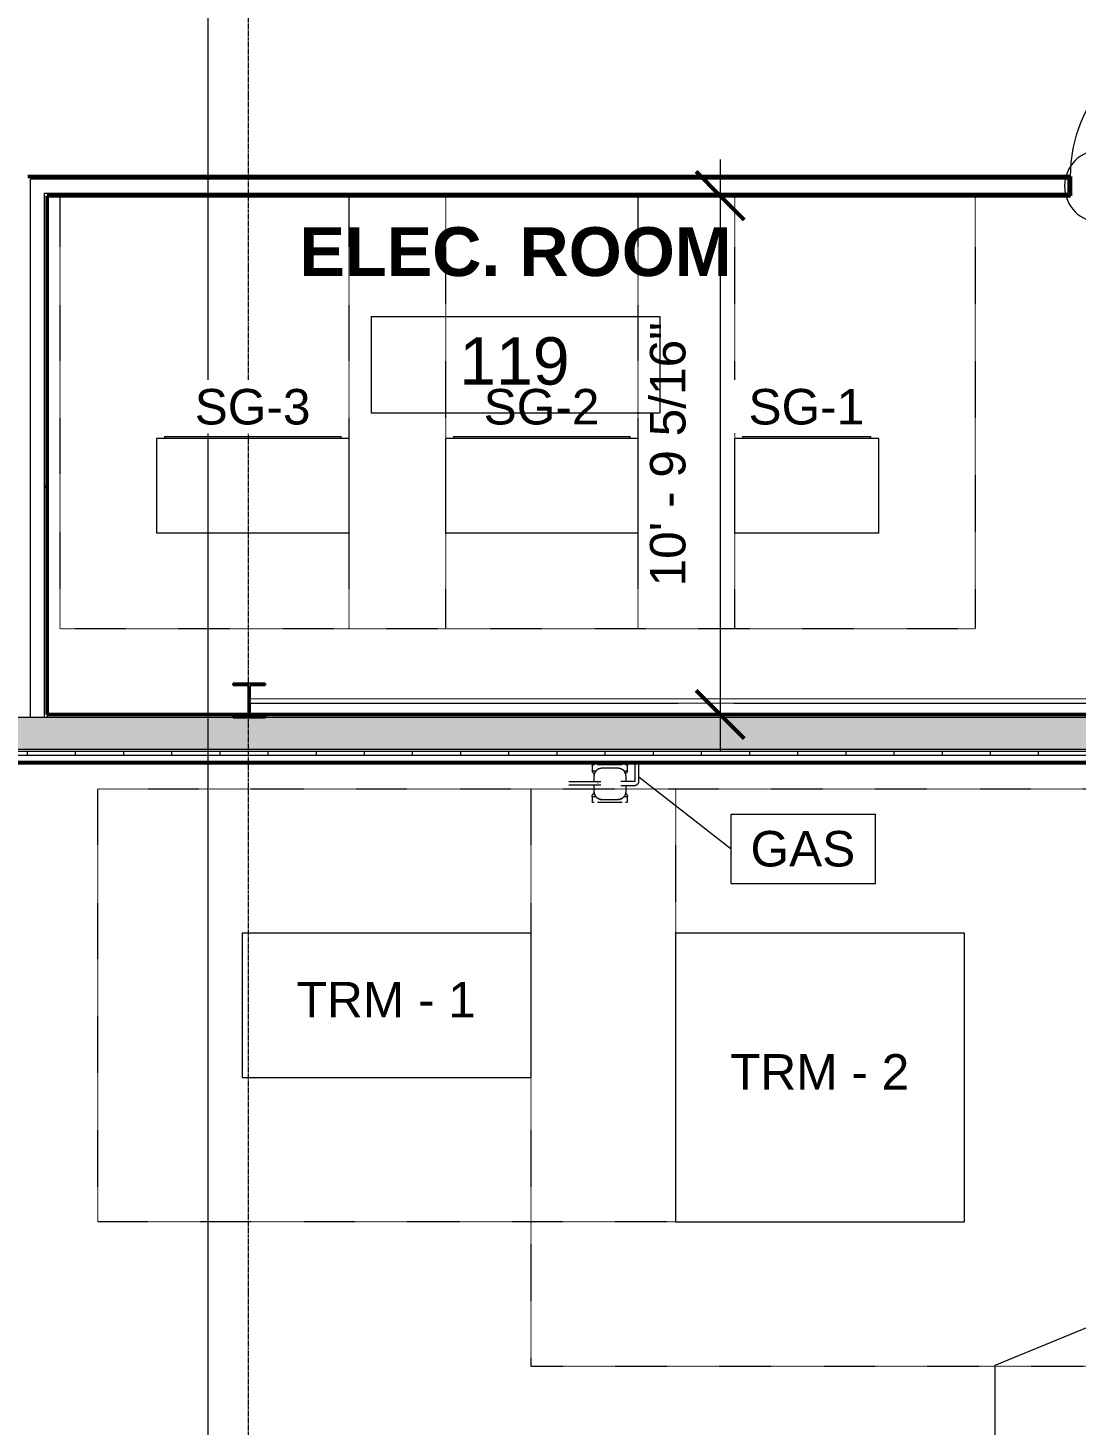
# Model space of a CAD drawing. Header units: inches. Extents: x 21592 to 24810, y -23179 to -20401.
# Drawn here: x 22500.1 to 22761.3, y -22963.7 to -22615.4 of the extents above; entities that cross this region are included whole.
import ezdxf

# ---------------------------------------------------------------- set-up
doc = ezdxf.new("R2010")
doc.units = ezdxf.units.IN
doc.header["$MEASUREMENT"] = 0
doc.linetypes.add('Dash', pattern=[0.25, 0.125, -0.125])
doc.linetypes.add('Grid Line 1_2_', pattern=[0.875, 0.5, -0.125, 0.125, -0.125])
for name, color, linetype, lineweight in [('A-ANNO-DIMS', 211, 'Continuous', 9), ('A-ANNO-DIMS-96', 211, 'Continuous', 9), ('A-AREA-IDEN', 2, 'Continuous', 9), ('A-DOOR', 31, 'Continuous', 13), ('A-DOOR-IDEN', 31, 'Continuous', 9), ('A-WALL', 113, 'Continuous', 13), ('A-WALL-PATT', 111, 'Continuous', 50), ('E-ELE-QPM-IDEN', 2, 'Continuous', 9), ('E-ELEC-EQPM', 71, 'Continuous', 9), ('G-ANNO-SYMB', 111, 'Continuous', 9), ('I-WALL', 2, 'Continuous', 13), ('L-SITE-WALL', 31, 'Continuous', 13), ('P-SANR-FIXT', 6, 'Continuous', 9), ('P-SANR-FIXT-IDEN', 2, 'Continuous', 9), ('S-BEAM', 12, 'Continuous', 9), ('S-COLS', 52, 'Continuous', 9), ('S-GRID', 1, 'Continuous', 9)]:
    doc.layers.add(name, color=color, linetype=linetype, lineweight=lineweight)
doc.styles.add('Arial_1', font='arial.ttf', dxfattribs={"height": 8.851796})
doc.styles.add('Arial_2', font='arial.ttf', dxfattribs={"height": 11.802395})
doc.styles.add('Arial_B_1', font='arialbd.ttf', dxfattribs={"height": 12.177074})
doc.dimstyles.new('Linear_-_3_32__Arial', dxfattribs={"dimscale": 12, "dimtxt": 9, "dimasz": 1, "dimexe": 0.75, "dimexo": 0.5, "dimgap": 0.5, "dimtad": 1, "dimdec": 4, "dimrnd": 0.0625, "dimzin": 1, "dimdsep": 46, "dimlunit": 4, "dimtxsty": 'Arial_1', "dimblk1": 'OBLIQUE', "dimblk2": 'OBLIQUE', "dimsah": 1, "dimcen": 0.09, "dimdle": 0.75, "dimazin": 0, "dimtfac": 1, "dimtdec": 4, "dimtix": 1, "dimtmove": 0, "dimatfit": 3, "dimfxl": 1, "dimtvp": 1, "dimtfill": 1, "dimfrac": 2, "dimtolj": 1, "dimtzin": 0, "dimarcsym": 2})
pattern_1 = [(0, (0, 0), (30.72, 7.68), [1.267, -21.773, 1.267, -21.773, -122.88]), (0, (0, 0), (30.72, 7.68), [-46.08, 1.267, -44.813, 1.267, -21.773, -53.76]), (0, (0, 0), (30.72, 7.68), [-115.2, 1.267, -14.093, 1.267, -37.133]), (120, (11.52, 3.84), (-22.0110751, 22.7643004), [1.267, -21.773, 1.267, -21.773, -122.88]), (120, (11.52, 3.84), (-22.0110751, 22.7643004), [-46.08, 1.267, -44.813, 1.267, -21.773, -53.76]), (120, (11.52, 3.84), (-22.0110751, 22.7643004), [-115.2, 1.267, -14.093, 1.267, -37.133]), (240, (15.36, 19.2), (-8.7089249, -30.4443004), [1.267, -21.773, 1.267, -21.773, -122.88]), (240, (15.36, 19.2), (-8.7089249, -30.4443004), [-46.08, 1.267, -44.813, 1.267, -21.773, -53.76]), (240, (15.36, 19.2), (-8.7089249, -30.4443004), [-115.2, 1.267, -14.093, 1.267, -37.133])]

# ---------------------------------------------------------------- blocks, each defined once
blk = doc.blocks.new('Struct_Xcel_Sports Complex_rvt-1-Enlarged First Floor Plan _West_')
at = {"layer": 'L-SITE-WALL', "color": 10}
for p, q in [((22651.4, -22798.8), (22458.52, -22798.8)), ((22811.39, -22798.8), (22652.4, -22798.8))]:
    blk.add_line(p, q, dxfattribs=at)
blk = doc.blocks.new('Transformer-Dry-Type-Siemens - 6x6x6-1004770-Enlarged First Floor Plan _West_')
at = {"layer": 'E-ELEC-EQPM', "linetype": 'Dash'}
for p, q in [((-72, -72), (-72, 72)), ((-72, 72), (72, 72)), ((72, 72), (72, -72)), ((72, -72), (-72, -72))]:
    blk.add_line(p, q, dxfattribs=at)
at = {"layer": 'E-ELEC-EQPM'}
for p, q in [((36, 36), (-36, 36)), ((-36, 36), (-36, -36)), ((36, -36), (36, 36)), ((-36, -36), (36, -36))]:
    blk.add_line(p, q, dxfattribs=at)
blk = doc.blocks.new('Transformer-Dry-Type-Siemens - 6x3x6-1005805-Enlarged First Floor Plan _West_')
at = {"layer": 'E-ELEC-EQPM', "linetype": 'Dash'}
for p, q in [((-72, -54), (-72, 54)), ((-72, 54), (72, 54)), ((72, 54), (72, -54)), ((72, -54), (-72, -54))]:
    blk.add_line(p, q, dxfattribs=at)
at = {"layer": 'E-ELEC-EQPM'}
for p, q in [((36, 18), (-36, 18)), ((-36, 18), (-36, -18)), ((36, -18), (36, 18)), ((-36, -18), (36, -18))]:
    blk.add_line(p, q, dxfattribs=at)
blk = doc.blocks.new('Round Bar - 1_-1268727-Enlarged First Floor Plan _West_')
at = {"layer": 'S-BEAM'}
for p, q in [((22676.03, -22782.74), (22555.39, -22782.68)), ((22555.39, -22783.68), (22672.56, -22783.74)), ((22676.03, -22783.74), (22791.14, -22783.8)), ((22791.71, -22783.8), (22796.66, -22783.8))]:
    blk.add_line(p, q, dxfattribs=at)
for centre, start_param, end_param in [((22555.39, -22783.18), 0, 3.141593), ((22555.39, -22783.18), 3.141593, 6.283185), ((22796.66, -22783.3), 3.141593, 3.926991)]:
    blk.add_ellipse(centre, major_axis=(0, 0.5), ratio=0.470628, start_param=start_param, end_param=end_param, dxfattribs=at)
blk = doc.blocks.new('Round Bar - 1_-1268767-Enlarged First Floor Plan _West_')
at = {"layer": 'S-BEAM'}
for p, q in [((22796.76, -22782.68), (22671.17, -22782.74)), ((22555.41, -22783.8), (22796.77, -22783.68))]:
    blk.add_line(p, q, dxfattribs=at)
for centre, start_param, end_param in [((22796.77, -22783.18), 0, 3.141593), ((22796.77, -22783.18), 3.141593, 6.283185), ((22555.33, -22783.3), 1.178097, 1.963495)]:
    blk.add_ellipse(centre, major_axis=(0, 0.5), ratio=0.495962, start_param=start_param, end_param=end_param, dxfattribs=at)
blk = doc.blocks.new('Transformer Switchboard - 24_deep x 48_ wide x 90_H-1281217-Enlarged First Floor Plan _West_')
at = {"layer": 'E-ELEC-EQPM', "linetype": 'Dash'}
for p, q in [((-48, -84), (-48, 24)), ((-48, 24), (48, 24)), ((48, 24), (48, -84)), ((48, -84), (-48, -84))]:
    blk.add_line(p, q, dxfattribs=at)
at = {"layer": 'E-ELEC-EQPM'}
for p, q in [((24, 0), (-24, 0)), ((-24, 0), (-24, -23.5)), ((24, -23.5), (24, 0)), ((-24, -23.5), (24, -23.5)), ((-22, -23.5), (-22, -24)), ((22, -24), (-22, -24)), ((22, -24), (22, -23.5))]:
    blk.add_line(p, q, dxfattribs=at)
blk = doc.blocks.new('Transformer Switchboard - 24_deep x 36_ wide x 90_H-1281523-Enlarged First Floor Plan _West_')
at = {"layer": 'E-ELEC-EQPM', "linetype": 'Dash'}
for p, q in [((-42, -84), (-42, 24)), ((-42, 24), (42, 24)), ((42, 24), (42, -84)), ((42, -84), (-42, -84))]:
    blk.add_line(p, q, dxfattribs=at)
at = {"layer": 'E-ELEC-EQPM'}
for p, q in [((18, 0), (-18, 0)), ((-18, 0), (-18, -23.5)), ((18, -23.5), (18, 0)), ((-18, -23.5), (18, -23.5)), ((-16, -23.5), (-16, -24)), ((16, -24), (-16, -24)), ((16, -24), (16, -23.5))]:
    blk.add_line(p, q, dxfattribs=at)
blk = doc.blocks.new('Single-Flush - 36_ x 84_-1318898-Enlarged First Floor Plan _West_')
at = {"layer": 'A-DOOR', "lineweight": 20}
for p, q in [((16, 2.37), (16, 38.39)), ((18, 38.39), (16, 38.39)), ((18, 2.37), (18, 38.39)), ((18, 2.37), (16, 2.37))]:
    blk.add_line(p, q, dxfattribs=at)
at = {"layer": 'A-DOOR', "lineweight": 9}
blk.add_arc((18, 2.37), 36.07, 93.1789, 180, dxfattribs=at)
blk = doc.blocks.new('gas_meter-250_cfh_2214 - gas_meter-250_cfh_2214-1353211-Enlarged First Floor Plan _West_')
at = {"layer": 'P-SANR-FIXT'}
for p, q in [((-4.4, 4.34), (-4.4, 3.16)), ((-3.79, 4.61), (-4.13, 4.61)), ((3.06, 4.61), (-3.06, 4.61)), ((2.04, 3.77), (-1.96, 3.77)), ((4.13, 4.61), (3.79, 4.61)), ((4.4, 3.16), (4.4, 4.34)), ((6.26, 5.12), (6.26, 0.61)), ((7.26, 0.61), (7.26, 5.12)), ((-2.99, 0.37), (-9.24, 0.37)), ((-4.4, 3.16), (-4.06, 3.16)), ((-4.06, 3.16), (-3.39, 3.16)), ((-3.96, 1.77), (-3.96, 0.37)), ((3.48, 3.16), (4.06, 3.16)), ((6.15, 0.5), (3.51, 0.5)), ((4.04, 0.5), (4.04, 1.77)), ((4.06, 3.16), (4.4, 3.16)), ((-9.24, -0.38), (-2.99, -0.38)), ((-4.4, -3.34), (-4.4, -4.57)), ((-4.06, -3.34), (-4.4, -3.34)), ((-3.42, -3.34), (-4.06, -3.34)), ((-3.96, -0.37), (-3.96, -1.98)), ((-2.9, 0), (-2.99, 0)), ((4.06, -3.34), (3.5, -3.34)), ((3.51, -0.5), (6.15, -0.5)), ((4.04, -1.98), (4.04, -0.5)), ((4.4, -3.34), (4.06, -3.34)), ((4.4, -4.57), (4.4, -3.34)), ((-4.28, -4.69), (-3.94, -4.69)), ((-3.06, -4.69), (3.06, -4.69)), ((-1.97, -3.98), (-2.49, -3.98)), ((-2.49, -3.98), (-2.23, -3.98)), ((-1.96, -3.98), (2.04, -3.98)), ((2.55, -3.98), (2.04, -3.98)), ((2.29, -3.98), (2.55, -3.98)), ((3.94, -4.69), (4.28, -4.69))]:
    blk.add_line(p, q, dxfattribs=at)
at = {"layer": 'P-SANR-FIXT', "flags": 128}
for points in [[(-4.4, 4.34), (-4.4, 4.35), (-4.4, 4.36), (-4.4, 4.37), (-4.4, 4.38), (-4.4, 4.39), (-4.39, 4.4), (-4.39, 4.41), (-4.39, 4.42), (-4.38, 4.43), (-4.38, 4.44), (-4.38, 4.45), (-4.37, 4.46), (-4.37, 4.47), (-4.36, 4.48), (-4.35, 4.49), (-4.35, 4.5), (-4.34, 4.51), (-4.33, 4.52), (-4.33, 4.52), (-4.32, 4.53), (-4.31, 4.54), (-4.3, 4.55), (-4.29, 4.55), (-4.29, 4.56), (-4.28, 4.57), (-4.27, 4.57), (-4.26, 4.58), (-4.25, 4.58), (-4.24, 4.59), (-4.23, 4.59), (-4.22, 4.59), (-4.21, 4.6), (-4.2, 4.6), (-4.19, 4.6), (-4.18, 4.6), (-4.17, 4.61), (-4.15, 4.61), (-4.14, 4.61), (-4.13, 4.61), (-4.13, 4.61)], [(-1.96, 3.77), (-2.04, 3.77), (-2.12, 3.76), (-2.19, 3.76), (-2.27, 3.74), (-2.35, 3.73), (-2.43, 3.71), (-2.51, 3.69), (-2.58, 3.67), (-2.66, 3.64), (-2.73, 3.61), (-2.81, 3.58), (-2.88, 3.54), (-2.95, 3.51), (-3.02, 3.46), (-3.08, 3.42), (-3.15, 3.37), (-3.21, 3.33), (-3.27, 3.27), (-3.33, 3.22), (-3.39, 3.16), (-3.44, 3.11), (-3.5, 3.04), (-3.55, 2.98), (-3.59, 2.92), (-3.64, 2.85), (-3.68, 2.78), (-3.72, 2.71), (-3.76, 2.64), (-3.79, 2.57), (-3.82, 2.5), (-3.85, 2.42), (-3.87, 2.34), (-3.89, 2.27), (-3.91, 2.19), (-3.93, 2.11), (-3.94, 2.03), (-3.95, 1.95), (-3.95, 1.87), (-3.96, 1.79), (-3.96, 1.77)], [(4.04, 1.77), (4.04, 1.85), (4.04, 1.93), (4.03, 2.01), (4.02, 2.09), (4, 2.17), (3.99, 2.25), (3.97, 2.32), (3.94, 2.4), (3.92, 2.48), (3.89, 2.55), (3.85, 2.62), (3.82, 2.69), (3.78, 2.76), (3.74, 2.83), (3.7, 2.9), (3.65, 2.96), (3.6, 3.03), (3.55, 3.09), (3.49, 3.15), (3.44, 3.21), (3.38, 3.26), (3.32, 3.31), (3.26, 3.36), (3.19, 3.41), (3.13, 3.45), (3.06, 3.5), (2.99, 3.53), (2.92, 3.57), (2.84, 3.6), (2.77, 3.63), (2.69, 3.66), (2.62, 3.69), (2.54, 3.71), (2.46, 3.73), (2.38, 3.74), (2.31, 3.75), (2.23, 3.76), (2.15, 3.77), (2.07, 3.77), (2.04, 3.77)], [(4.13, 4.61), (4.14, 4.61), (4.15, 4.61), (4.16, 4.61), (4.17, 4.6), (4.18, 4.6), (4.19, 4.6), (4.21, 4.6), (4.22, 4.59), (4.23, 4.59), (4.24, 4.59), (4.25, 4.58), (4.26, 4.58), (4.27, 4.57), (4.27, 4.57), (4.28, 4.56), (4.29, 4.55), (4.3, 4.55), (4.31, 4.54), (4.32, 4.53), (4.33, 4.53), (4.33, 4.52), (4.34, 4.51), (4.35, 4.5), (4.35, 4.49), (4.36, 4.48), (4.36, 4.47), (4.37, 4.46), (4.37, 4.46), (4.38, 4.45), (4.38, 4.44), (4.39, 4.43), (4.39, 4.41), (4.39, 4.4), (4.4, 4.39), (4.4, 4.38), (4.4, 4.37), (4.4, 4.36), (4.4, 4.35), (4.4, 4.34), (4.4, 4.34)], [(-9.24, 0.37), (-9.28, 0.37), (-9.32, 0.37), (-9.36, 0.37), (-9.4, 0.37), (-9.43, 0.37), (-9.47, 0.37), (-9.51, 0.37), (-9.55, 0.37), (-9.59, 0.37), (-9.63, 0.37), (-9.66, 0.37), (-9.7, 0.37), (-9.73, 0.37), (-9.77, 0.37), (-9.8, 0.37), (-9.83, 0.37), (-9.86, 0.37), (-9.9, 0.37), (-9.92, 0.37), (-9.95, 0.37), (-9.98, 0.37), (-10.01, 0.37), (-10.03, 0.37), (-10.06, 0.37), (-10.08, 0.37), (-10.1, 0.37), (-10.12, 0.37), (-10.14, 0.37), (-10.15, 0.37), (-10.17, 0.37), (-10.18, 0.37), (-10.19, 0.37), (-10.2, 0.37), (-10.21, 0.37), (-10.22, 0.37), (-10.23, 0.37), (-10.23, 0.37), (-10.23, 0.37), (-10.24, 0.37)], [(-3.87, 2.38), (-3.91, 2.42), (-3.95, 2.45), (-4, 2.49), (-4.04, 2.52), (-4.07, 2.56), (-4.11, 2.6), (-4.15, 2.65), (-4.18, 2.69), (-4.21, 2.73), (-4.24, 2.78), (-4.27, 2.83), (-4.29, 2.87), (-4.32, 2.92), (-4.34, 2.97), (-4.36, 3.02), (-4.38, 3.08), (-4.39, 3.13), (-4.4, 3.16)], [(-2.24, 0.37), (-2.24, 0.37), (-2.24, 0.37), (-2.24, 0.37), (-2.25, 0.37), (-2.25, 0.37), (-2.26, 0.37), (-2.27, 0.37), (-2.27, 0.37), (-2.28, 0.37), (-2.3, 0.37), (-2.31, 0.37), (-2.32, 0.37), (-2.34, 0.37), (-2.35, 0.37), (-2.37, 0.37), (-2.38, 0.37), (-2.4, 0.37), (-2.42, 0.37), (-2.44, 0.37), (-2.46, 0.37), (-2.49, 0.37), (-2.51, 0.37), (-2.53, 0.37), (-2.56, 0.37), (-2.58, 0.37), (-2.61, 0.37), (-2.63, 0.37), (-2.66, 0.37), (-2.69, 0.37), (-2.71, 0.37), (-2.74, 0.37), (-2.77, 0.37), (-2.8, 0.37), (-2.83, 0.37), (-2.86, 0.37), (-2.89, 0.37), (-2.92, 0.37), (-2.95, 0.37), (-2.98, 0.37), (-2.99, 0.37)], [(3.51, 0.5), (3.48, 0.5), (3.45, 0.5), (3.42, 0.5), (3.39, 0.5), (3.37, 0.5), (3.34, 0.5), (3.31, 0.5), (3.28, 0.5), (3.25, 0.5), (3.22, 0.5), (3.19, 0.5), (3.17, 0.5), (3.14, 0.5), (3.12, 0.5), (3.09, 0.5), (3.07, 0.5), (3.04, 0.5), (3.02, 0.5), (3, 0.5), (2.98, 0.5), (2.96, 0.5), (2.94, 0.5), (2.92, 0.5), (2.9, 0.5), (2.88, 0.5), (2.87, 0.5), (2.85, 0.5), (2.84, 0.5), (2.83, 0.5), (2.82, 0.5), (2.8, 0.5), (2.8, 0.5), (2.79, 0.5), (2.78, 0.5), (2.77, 0.5), (2.77, 0.5), (2.77, 0.5), (2.77, 0.5), (2.76, 0.5)], [(4.4, 3.16), (4.39, 3.1), (4.37, 3.05), (4.35, 3), (4.33, 2.95), (4.31, 2.9), (4.28, 2.85), (4.26, 2.8), (4.23, 2.76), (4.2, 2.71), (4.16, 2.67), (4.13, 2.63), (4.09, 2.58), (4.06, 2.55), (4.02, 2.51), (3.98, 2.47), (3.94, 2.44)], [(6.26, 0.61), (6.26, 0.61), (6.26, 0.6), (6.26, 0.6), (6.26, 0.59), (6.26, 0.59), (6.26, 0.58), (6.26, 0.58), (6.26, 0.58), (6.26, 0.57), (6.26, 0.57), (6.25, 0.56), (6.25, 0.56), (6.25, 0.56), (6.25, 0.55), (6.24, 0.55), (6.24, 0.54), (6.24, 0.54), (6.24, 0.54), (6.23, 0.53), (6.23, 0.53), (6.23, 0.53), (6.22, 0.53), (6.22, 0.52), (6.22, 0.52), (6.21, 0.52), (6.21, 0.52), (6.21, 0.51), (6.2, 0.51), (6.2, 0.51), (6.19, 0.51), (6.19, 0.51), (6.18, 0.5), (6.18, 0.5), (6.18, 0.5), (6.17, 0.5), (6.17, 0.5), (6.16, 0.5), (6.16, 0.5), (6.15, 0.5), (6.15, 0.5)], [(6.15, -0.5), (6.2, -0.5), (6.24, -0.5), (6.29, -0.49), (6.33, -0.49), (6.37, -0.48), (6.42, -0.47), (6.46, -0.46), (6.5, -0.44), (6.54, -0.43), (6.59, -0.41), (6.63, -0.39), (6.67, -0.37), (6.71, -0.35), (6.74, -0.33), (6.78, -0.31), (6.82, -0.28), (6.85, -0.25), (6.89, -0.22), (6.92, -0.19), (6.95, -0.16), (6.98, -0.13), (7.01, -0.1), (7.04, -0.06), (7.06, -0.03), (7.09, 0.01), (7.11, 0.05), (7.13, 0.09), (7.15, 0.13), (7.17, 0.17), (7.19, 0.21), (7.2, 0.25), (7.22, 0.29), (7.23, 0.34), (7.24, 0.38), (7.25, 0.42), (7.25, 0.47), (7.26, 0.51), (7.26, 0.55), (7.26, 0.6), (7.26, 0.61)], [(-10.24, -0.38), (-10.24, -0.38), (-10.23, -0.38), (-10.23, -0.38), (-10.22, -0.38), (-10.22, -0.38), (-10.21, -0.38), (-10.2, -0.38), (-10.19, -0.38), (-10.17, -0.38), (-10.16, -0.38), (-10.14, -0.38), (-10.12, -0.38), (-10.1, -0.38), (-10.08, -0.38), (-10.06, -0.38), (-10.04, -0.38), (-10.01, -0.38), (-9.99, -0.38), (-9.96, -0.38), (-9.93, -0.38), (-9.9, -0.38), (-9.87, -0.38), (-9.84, -0.38), (-9.81, -0.38), (-9.78, -0.38), (-9.74, -0.38), (-9.71, -0.38), (-9.67, -0.38), (-9.64, -0.38), (-9.6, -0.38), (-9.56, -0.38), (-9.52, -0.38), (-9.48, -0.38), (-9.45, -0.38), (-9.41, -0.38), (-9.37, -0.38), (-9.33, -0.38), (-9.29, -0.38), (-9.25, -0.38), (-9.24, -0.38)], [(-4.4, -3.34), (-4.4, -3.29), (-4.4, -3.25), (-4.39, -3.21), (-4.39, -3.16), (-4.38, -3.12), (-4.37, -3.08), (-4.36, -3.04), (-4.34, -2.99), (-4.33, -2.95), (-4.31, -2.91), (-4.29, -2.87), (-4.28, -2.83), (-4.25, -2.8), (-4.23, -2.76), (-4.21, -2.72), (-4.18, -2.69), (-4.15, -2.65), (-4.13, -2.62), (-4.1, -2.59), (-4.07, -2.56), (-4.03, -2.53), (-4, -2.5), (-3.97, -2.47), (-3.93, -2.44), (-3.89, -2.42)], [(-3.96, -1.98), (-3.95, -2.06), (-3.95, -2.14), (-3.94, -2.22), (-3.93, -2.3), (-3.92, -2.38), (-3.9, -2.45), (-3.88, -2.53), (-3.85, -2.61), (-3.83, -2.68), (-3.8, -2.76), (-3.76, -2.83), (-3.73, -2.9), (-3.69, -2.97), (-3.65, -3.04), (-3.61, -3.11), (-3.56, -3.17), (-3.51, -3.24), (-3.46, -3.3), (-3.4, -3.36), (-3.35, -3.41), (-3.29, -3.47), (-3.23, -3.52), (-3.17, -3.57), (-3.1, -3.62), (-3.04, -3.66), (-2.97, -3.7), (-2.9, -3.74), (-2.83, -3.78), (-2.75, -3.81), (-2.68, -3.84), (-2.6, -3.87), (-2.53, -3.9), (-2.45, -3.92), (-2.37, -3.94), (-2.3, -3.95), (-2.22, -3.96), (-2.14, -3.97), (-2.06, -3.98), (-1.98, -3.98), (-1.96, -3.98)], [(-2.99, -0.38), (-2.96, -0.38), (-2.93, -0.38), (-2.9, -0.38), (-2.87, -0.38), (-2.84, -0.38), (-2.81, -0.38), (-2.78, -0.38), (-2.75, -0.38), (-2.72, -0.38), (-2.69, -0.38), (-2.67, -0.38), (-2.64, -0.38), (-2.61, -0.38), (-2.59, -0.38), (-2.56, -0.38), (-2.54, -0.38), (-2.51, -0.38), (-2.49, -0.38), (-2.47, -0.38), (-2.45, -0.38), (-2.43, -0.38), (-2.41, -0.38), (-2.39, -0.38), (-2.37, -0.38), (-2.35, -0.38), (-2.34, -0.38), (-2.32, -0.38), (-2.31, -0.38), (-2.3, -0.38), (-2.29, -0.38), (-2.28, -0.38), (-2.27, -0.38), (-2.26, -0.38), (-2.25, -0.38), (-2.25, -0.38), (-2.24, -0.38), (-2.24, -0.38), (-2.24, -0.38), (-2.24, -0.38)], [(2.04, -3.98), (2.12, -3.98), (2.2, -3.97), (2.28, -3.97), (2.36, -3.95), (2.44, -3.94), (2.52, -3.92), (2.6, -3.9), (2.67, -3.88), (2.75, -3.85), (2.82, -3.82), (2.9, -3.79), (2.97, -3.75), (3.04, -3.72), (3.11, -3.67), (3.17, -3.63), (3.24, -3.58), (3.3, -3.53), (3.36, -3.48), (3.42, -3.43), (3.48, -3.37), (3.53, -3.31), (3.59, -3.25), (3.64, -3.19), (3.68, -3.13), (3.73, -3.06), (3.77, -2.99), (3.81, -2.92), (3.84, -2.85), (3.88, -2.78), (3.91, -2.7), (3.94, -2.63), (3.96, -2.55), (3.98, -2.48), (4, -2.4), (4.02, -2.32), (4.03, -2.24), (4.04, -2.16), (4.04, -2.08), (4.04, -2), (4.04, -1.98)], [(2.76, -0.5), (2.76, -0.5), (2.77, -0.5), (2.77, -0.5), (2.77, -0.5), (2.78, -0.5), (2.79, -0.5), (2.79, -0.5), (2.8, -0.5), (2.81, -0.5), (2.82, -0.5), (2.84, -0.5), (2.85, -0.5), (2.86, -0.5), (2.88, -0.5), (2.9, -0.5), (2.91, -0.5), (2.93, -0.5), (2.95, -0.5), (2.97, -0.5), (2.99, -0.5), (3.01, -0.5), (3.04, -0.5), (3.06, -0.5), (3.08, -0.5), (3.11, -0.5), (3.13, -0.5), (3.16, -0.5), (3.19, -0.5), (3.21, -0.5), (3.24, -0.5), (3.27, -0.5), (3.3, -0.5), (3.33, -0.5), (3.36, -0.5), (3.39, -0.5), (3.42, -0.5), (3.45, -0.5), (3.48, -0.5), (3.51, -0.5), (3.51, -0.5)], [(3.98, -2.48), (4.02, -2.51), (4.05, -2.54), (4.08, -2.57), (4.11, -2.6), (4.14, -2.63), (4.17, -2.67), (4.19, -2.7), (4.22, -2.74), (4.24, -2.78), (4.26, -2.81), (4.28, -2.85), (4.3, -2.89), (4.32, -2.93), (4.34, -2.97), (4.35, -3.01), (4.36, -3.06), (4.37, -3.1), (4.38, -3.14), (4.39, -3.18), (4.4, -3.23), (4.4, -3.27), (4.4, -3.32), (4.4, -3.34)], [(-4.28, -4.69), (-4.29, -4.69), (-4.29, -4.69), (-4.3, -4.69), (-4.3, -4.69), (-4.31, -4.69), (-4.31, -4.68), (-4.32, -4.68), (-4.32, -4.68), (-4.33, -4.68), (-4.33, -4.68), (-4.33, -4.68), (-4.34, -4.67), (-4.34, -4.67), (-4.35, -4.67), (-4.35, -4.67), (-4.35, -4.66), (-4.36, -4.66), (-4.36, -4.66), (-4.37, -4.66), (-4.37, -4.65), (-4.37, -4.65), (-4.37, -4.65), (-4.38, -4.64), (-4.38, -4.64), (-4.38, -4.63), (-4.39, -4.63), (-4.39, -4.63), (-4.39, -4.62), (-4.39, -4.62), (-4.39, -4.61), (-4.4, -4.61), (-4.4, -4.6), (-4.4, -4.6), (-4.4, -4.6), (-4.4, -4.59), (-4.4, -4.59), (-4.4, -4.58), (-4.4, -4.58), (-4.4, -4.57), (-4.4, -4.57)], [(-2.49, -3.98), (-2.52, -3.96), (-2.55, -3.94), (-2.58, -3.91), (-2.6, -3.89), (-2.63, -3.86)], [(2.71, -3.84), (2.69, -3.86), (2.66, -3.89), (2.63, -3.91), (2.61, -3.94), (2.58, -3.96), (2.55, -3.98), (2.55, -3.98)], [(4.4, -4.57), (4.4, -4.58), (4.4, -4.58), (4.4, -4.58), (4.4, -4.59), (4.4, -4.59), (4.4, -4.6), (4.4, -4.6), (4.4, -4.61), (4.39, -4.61), (4.39, -4.62), (4.39, -4.62), (4.39, -4.62), (4.39, -4.63), (4.38, -4.63), (4.38, -4.64), (4.38, -4.64), (4.38, -4.64), (4.37, -4.65), (4.37, -4.65), (4.37, -4.65), (4.36, -4.66), (4.36, -4.66), (4.36, -4.66), (4.35, -4.67), (4.35, -4.67), (4.34, -4.67), (4.34, -4.67), (4.34, -4.68), (4.33, -4.68), (4.33, -4.68), (4.32, -4.68), (4.32, -4.68), (4.31, -4.68), (4.31, -4.69), (4.3, -4.69), (4.3, -4.69), (4.29, -4.69), (4.29, -4.69), (4.29, -4.69), (4.28, -4.69)]]:
    blk.add_lwpolyline(points, dxfattribs=at)
at = {"layer": 'P-SANR-FIXT'}
for centre, start, end in [((-1.96, 1.77), 90, 120), ((2.04, 1.77), 75, 90), ((2.04, 1.77), 45, 60), ((-1.96, 1.77), 165, 180), ((-1.96, 1.77), 135, 150), ((2.04, 1.77), 360, 30), ((-1.96, -1.98), 180, 210), ((-1.96, -1.98), 225, 240), ((2.04, -1.98), 315, 330), ((2.04, -1.98), 345, 360), ((-1.96, -1.98), 255, 270), ((2.04, -1.98), 270, 300)]:
    blk.add_arc(centre, 2, start, end, dxfattribs=at)
blk = doc.blocks.new('DIMBLOCK1-Enlarged First Floor Plan _West_')
at = {"layer": 'A-ANNO-DIMS-96'}
for p, q in [((22061.64, -22899.47), (22061.64, -23014.7)), ((22061.64, -23005.7), (22061.64, -22899.47)), ((22807.39, -22978.85), (22807.39, -23014.7)), ((22807.39, -23005.7), (22807.39, -22978.85)), ((22052.64, -23005.7), (22816.39, -23005.7))]:
    blk.add_line(p, q, dxfattribs=at)
at = {"layer": 'A-ANNO-DIMS-96', "lineweight": 50}
for p, q in [((22061.64, -23005.7), (22067.64, -22999.7)), ((22807.39, -23005.7), (22813.39, -22999.7)), ((22061.64, -23005.7), (22055.64, -23011.7)), ((22807.39, -23005.7), (22801.39, -23011.7))]:
    blk.add_line(p, q, dxfattribs=at)
at = {"layer": 'A-ANNO-DIMS-96', "color": 0, "insert": (22405.16, -22988.22), "char_height": 8.8518, "width": 70.4492, "attachment_point": 1, "line_spacing_factor": 0.938532, "style": 'Arial_1', "bg_fill": 3, "box_fill_scale": 1.25, "bg_fill_color": 0, "bg_fill_transparency": 0}
blk.add_mtext('62\' - 1 3/4"', dxfattribs=at)
blk = doc.blocks.new('_Oblique')
at = {"color": 0, "linetype": 'ByBlock', "lineweight": -2}
blk.add_line((-0.5, -0.5), (0.5, 0.5), dxfattribs=at)
blk = doc.blocks.new('DIMBLOCK16-Enlarged First Floor Plan _West_')
at = {"layer": 'A-ANNO-DIMS-96'}
for p, q in [((22672.62, -22648.24), (22672.62, -22795.55)), ((22675.11, -22657.24), (22663.62, -22657.24)), ((22672.62, -22657.24), (22675.11, -22657.24)), ((22675.11, -22786.55), (22663.62, -22786.55)), ((22672.62, -22786.55), (22675.11, -22786.55))]:
    blk.add_line(p, q, dxfattribs=at)
at = {"layer": 'A-ANNO-DIMS-96', "lineweight": 50}
for p, q in [((22672.62, -22657.24), (22666.62, -22651.24)), ((22672.62, -22657.24), (22678.62, -22663.24)), ((22672.62, -22786.55), (22666.62, -22780.55)), ((22672.62, -22786.55), (22678.62, -22792.55))]:
    blk.add_line(p, q, dxfattribs=at)
at = {"layer": 'A-ANNO-DIMS-96', "color": 0, "insert": (22655.14, -22754.64), "char_height": 8.8518, "width": 78.5908, "attachment_point": 1, "rotation": 90, "line_spacing_factor": 0.938532, "style": 'Arial_1', "bg_fill": 3, "box_fill_scale": 1.25, "bg_fill_color": 0, "bg_fill_transparency": 0}
blk.add_mtext('10\' - 9 5/16"', dxfattribs=at)
blk = doc.blocks.new('Room Tag - Room Tag-1304355-Enlarged First Floor Plan _West_')
at = {"layer": 'A-AREA-IDEN'}
for p, q in [((-0.375, -0.0625), (-0.375, -0.3125)), ((-0.375, -0.0625), (0.375, -0.0625)), ((0.375, -0.0625), (0.375, -0.3125)), ((-0.375, -0.3125), (0.375, -0.3125))]:
    blk.add_line(p, q, dxfattribs=at)
blk = doc.blocks.new('Door Tag - Door Tag-4658-Enlarged First Floor Plan _West_')
at = {"layer": 'A-DOOR-IDEN'}
for p, q in [((-0.109375, 0.09375), (0.109375, 0.09375)), ((-0.109375, -0.09375), (0.109375, -0.09375))]:
    blk.add_line(p, q, dxfattribs=at)
for centre, start, end in [((-0.109375, 0), 90, 270), ((0.109375, 0), 270, 90)]:
    blk.add_arc(centre, 0.09375, start, end, dxfattribs=at)
blk = doc.blocks.new('Plumbing Fixture Tag - Boxed-1353764-Enlarged First Floor Plan _West_')
at = {"layer": 'P-SANR-FIXT-IDEN'}
for p, q in [((-0.1875, 0.0937), (0.1875, 0.0937)), ((-0.1875, -0.0861), (-0.1875, 0.0937)), ((0.1875, -0.0861), (0.1875, 0.0937)), ((-0.1875, -0.0861), (0.1875, -0.0861))]:
    blk.add_line(p, q, dxfattribs=at)

msp = doc.modelspace()

# ---------------------------------------------------------------- hatches: boundary and pattern name
at = {"layer": 'A-WALL-PATT', "lineweight": 9}
h = msp.add_hatch(dxfattribs=at)
h.set_pattern_fill('FP_10', color=256, style=0, pattern_type=2)
h.set_pattern_definition(pattern_1)
h.paths.add_polyline_path([(22759.95273, -22654.86531), (22759.95273, -22652.49031), (22500.14023, -22652.49031), (22500.14023, -22653.11531), (22759.32773, -22653.11531), (22759.32773, -22654.86531)], flags=0)
h.paths.add_polyline_path([(22796.57773, -22654.86531), (22796.57773, -22653.11531), (22803.51523, -22653.11531), (22803.51523, -22652.49031), (22795.95273, -22652.49031), (22795.95273, -22654.86531)], flags=0)
h = msp.add_hatch(dxfattribs=at)
h.set_pattern_fill('FP_10', color=256, style=0, pattern_type=2)
h.set_pattern_definition(pattern_1)
h.paths.add_polyline_path([(22500.76523, -22787.30281), (22500.76523, -22653.11531), (22500.14023, -22653.11531), (22500.14023, -22787.30281)], flags=0)
h = msp.add_hatch(dxfattribs=at)
h.set_pattern_fill('FP_10', color=256, style=0, pattern_type=2)
h.set_pattern_definition(pattern_1)
h.paths.add_polyline_path([(22799.39023, -22657.24031), (22799.39023, -22656.61531), (22796.57773, -22656.61531), (22796.57773, -22654.86531), (22795.95273, -22654.86531), (22795.95273, -22657.24031)], flags=0)
h.paths.add_polyline_path([(22759.95273, -22657.24031), (22759.95273, -22654.86531), (22759.32773, -22654.86531), (22759.32773, -22656.61531), (22504.26523, -22656.61531), (22504.26523, -22657.24031), (22681.59416, -22657.24031)], flags=0)
h = msp.add_hatch(dxfattribs=at)
h.set_pattern_fill('FP_10', color=256, style=0, pattern_type=2)
h.set_pattern_definition(pattern_1)
h.paths.add_polyline_path([(22504.26523, -22787.30281), (22504.89023, -22787.30281), (22504.89023, -22657.24031), (22504.26523, -22657.24031), (22504.26523, -22786.55281)], flags=0)
h = msp.add_hatch(dxfattribs=at)
h.set_pattern_fill('FP_7', color=256, style=0, pattern_type=2)
h.set_pattern_definition([(161.57, (0.48, 0.48), (-3.839953776, -1.544e-05), [0, -27.322, 3.034, 0]), (18.43, (-0.48, 0.48), (-3.839953776, 1.544e-05), [0, -27.322, 3.034, 0]), (108.43, (0.48, 0.48), (1.919622, -9.60052459), [9.106, -21.25]), (71.57, (-0.48, 0.48), (1.919622, 9.60052459), [9.106, -21.25])])
h.paths.add_polyline_path([(22314.76523, -22795.30281), (22419.32773, -22795.30281), (22419.32773, -22787.30281), (22314.76523, -22787.30281)], flags=0)
h.paths.add_polyline_path([(22459.51523, -22795.30281), (22809.95273, -22795.30281), (22809.95273, -22787.30281), (22459.51523, -22787.30281)], flags=0)
h = msp.add_hatch(dxfattribs=at)
h.set_pattern_fill('FP_9', color=256, style=0, pattern_type=2)
h.set_pattern_definition([(0, (0, 0), (0, 12), []), (90, (0, 0), (-12, 7e-16), [])])
h.paths.add_polyline_path([(22419.32773, -22796.80281), (22419.32773, -22795.80281), (22314.76523, -22795.80281), (22314.76523, -22796.80281), (22385.10976, -22796.80281)], flags=0)
h.paths.add_polyline_path([(22459.51523, -22796.80281), (22809.95273, -22796.80281), (22809.95273, -22795.80281), (22459.51523, -22795.80281)], flags=0)
at = {"layer": 'S-COLS'}
h = msp.add_hatch(dxfattribs=at)
h.set_pattern_fill('FP_6', color=256, style=0, pattern_type=2)
h.set_pattern_definition([(45, (0, 0), (-9.503515, 9.503515), []), (45, (0, 14.4), (-9.503515, 9.503515), [])])
h.paths.add_polyline_path([(22551.26523, -22787.30281), (22559.26523, -22787.30281), (22559.26523, -22786.86922), (22556.10116, -22786.86922), (22555.61226, -22786.66671), (22555.40976, -22786.17781), (22555.38997, -22783.67781), (22555.22365, -22783.53128), (22555.15491, -22783.17769), (22555.25345, -22782.79829), (22555.40976, -22782.63692), (22555.40976, -22779.92781), (22555.61226, -22779.43891), (22556.10116, -22779.2364), (22559.26523, -22779.2364), (22559.26523, -22778.80281), (22551.26523, -22778.80281), (22551.26523, -22779.2364), (22554.42929, -22779.2364), (22554.91819, -22779.43891), (22555.12069, -22779.92781), (22555.12069, -22786.17781), (22554.91819, -22786.66671), (22554.42929, -22786.86922), (22551.26523, -22786.86922)], flags=0)

# ---------------------------------------------------------------- linework, layer by layer
at = {"layer": 'A-WALL'}
for p, q in [((22759.32773, -22653.11531), (22500.76523, -22653.11531)), ((22500.76523, -22787.30281), (22500.76523, -22653.11531)), ((22759.32773, -22656.61531), (22759.32773, -22653.11531)), ((22504.26523, -22656.61531), (22759.32773, -22656.61531)), ((22504.26523, -22787.30281), (22504.26523, -22656.61531)), ((22809.95273, -22787.30281), (22459.51523, -22787.30281)), ((22504.89023, -22786.55281), (22504.89023, -22787.30281)), ((22810.70273, -22796.80281), (22458.76523, -22796.80281)), ((22809.95273, -22795.30281), (22459.51523, -22795.30281)), ((22809.95273, -22795.80281), (22459.51523, -22795.80281)), ((22810.70273, -22798.30281), (22458.76523, -22798.30281))]:
    msp.add_line(p, q, dxfattribs=at)
at = {"layer": 'G-ANNO-SYMB'}
msp.add_line((22544.94179, -20694.34266), (22544.94179, -23039.38678), dxfattribs=at)
at = {"layer": 'I-WALL', "lineweight": 50}
for p, q in [((22759.95273, -22652.49031), (22500.14023, -22652.49031)), ((22759.95273, -22657.24031), (22759.95273, -22652.49031)), ((22504.89023, -22657.24031), (22759.95273, -22657.24031)), ((22504.89023, -22786.55281), (22504.89023, -22657.24031))]:
    msp.add_line(p, q, dxfattribs=at)
at = {"layer": 'L-SITE-WALL', "lineweight": 50}
for p, q in [((22799.39023, -22786.55281), (22504.89023, -22786.55281)), ((22458.76523, -22798.61531), (22810.70273, -22798.61531))]:
    msp.add_line(p, q, dxfattribs=at)
at = {"layer": 'P-SANR-FIXT-IDEN'}
msp.add_line((22652.40428, -22802.08433), (22675.34434, -22820.02926), dxfattribs=at)
at = {"layer": 'S-COLS', "lineweight": 30}
for p, q in [((22559.26523, -22778.80281), (22551.26523, -22778.80281)), ((22551.26523, -22778.80281), (22551.26523, -22779.2364)), ((22551.26523, -22779.2364), (22554.42929, -22779.2364)), ((22556.10116, -22779.2364), (22559.26523, -22779.2364)), ((22559.26523, -22779.2364), (22559.26523, -22778.80281)), ((22555.12069, -22779.92781), (22555.12069, -22786.17781)), ((22555.40976, -22782.67782), (22555.40976, -22779.92781)), ((22555.40976, -22786.17781), (22555.40976, -22783.67782)), ((22554.42929, -22786.86922), (22551.26523, -22786.86922)), ((22551.26523, -22786.86922), (22551.26523, -22787.30281)), ((22551.26523, -22787.30281), (22559.26523, -22787.30281)), ((22559.26523, -22786.86922), (22556.10116, -22786.86922)), ((22559.26523, -22787.30281), (22559.26523, -22786.86922))]:
    msp.add_line(p, q, dxfattribs=at)
for centre, start, end in [((22554.42929, -22779.92781), 0, 90), ((22556.10116, -22779.92781), 90, 180), ((22554.42929, -22786.17781), 270, 0), ((22556.10116, -22786.17781), 180, 270)]:
    msp.add_arc(centre, 0.69141, start, end, dxfattribs=at)
at = {"layer": 'S-GRID', "linetype": 'Grid Line 1_2_'}
for p, q in [((22555.14023, -22972.85091), (22555.14023, -20633.37408)), ((24479.10753, -22787.30281), (21657.56096, -22787.30281)), ((24588.97484, -22787.30281), (21790.20666, -22787.30281)), ((24431.10753, -22795.30281), (21705.56096, -22795.30281)), ((24540.97484, -22795.30281), (21852.86259, -22795.30281))]:
    msp.add_line(p, q, dxfattribs=at)
at = {"layer": 'S-GRID'}
for p, q in [((22799.39023, -22924.85091), (22741.09373, -22948.85091)), ((22741.09373, -22948.85091), (22741.09373, -22972.85091))]:
    msp.add_line(p, q, dxfattribs=at)

# ---------------------------------------------------------------- block references
at = {"layer": 'A-DOOR'}
msp.add_blockref('Single-Flush - 36_ x 84_-1318898-Enlarged First Floor Plan _West_', (22777.95273, -22654.86531), dxfattribs=at)
at = {"layer": 'A-DOOR-IDEN', "xscale": 95.99999999999994, "yscale": 95.99999999999994, "zscale": 95.99999999999994}
msp.add_blockref('Door Tag - Door Tag-4658-Enlarged First Floor Plan _West_', (22777.95273, -22654.86531), dxfattribs=at)
at = {"layer": 'E-ELEC-EQPM', "rotation": 180}
for name, p in [('Transformer Switchboard - 24_deep x 48_ wide x 90_H-1281217-Enlarged First Floor Plan _West_', (22556.19883, -22741.24031)), ('Transformer Switchboard - 24_deep x 48_ wide x 90_H-1281217-Enlarged First Floor Plan _West_', (22628.19883, -22741.24031)), ('Transformer Switchboard - 24_deep x 36_ wide x 90_H-1281523-Enlarged First Floor Plan _West_', (22694.19883, -22741.24031))]:
    msp.add_blockref(name, p, dxfattribs=at)
at = {"layer": 'E-ELEC-EQPM'}
for name, p in [('Transformer-Dry-Type-Siemens - 6x3x6-1005805-Enlarged First Floor Plan _West_', (22589.51523, -22859.05281)), ('Transformer-Dry-Type-Siemens - 6x6x6-1004770-Enlarged First Floor Plan _West_', (22697.51523, -22877.05281))]:
    msp.add_blockref(name, p, dxfattribs=at)
at = {"layer": 'P-SANR-FIXT'}
msp.add_blockref('gas_meter-250_cfh_2214 - gas_meter-250_cfh_2214-1353211-Enlarged First Floor Plan _West_', (22645.14023, -22803.74031), dxfattribs=at)
at = {"layer": 'P-SANR-FIXT-IDEN', "xscale": 95.99999999999994, "yscale": 95.99999999999994, "zscale": 95.99999999999994}
msp.add_blockref('Plumbing Fixture Tag - Boxed-1353764-Enlarged First Floor Plan _West_', (22693.34434, -22820.39565), dxfattribs=at)
at = {"layer": 'S-BEAM'}
for name in ['Round Bar - 1_-1268767-Enlarged First Floor Plan _West_', 'Round Bar - 1_-1268727-Enlarged First Floor Plan _West_']:
    msp.add_blockref(name, (0, 0), dxfattribs=at)

# ---------------------------------------------------------------- texts
at = {"layer": 'P-SANR-FIXT-IDEN', "insert": (22693.25382, -22815.59689), "char_height": 8.851796, "width": 31.104, "attachment_point": 2, "line_spacing_factor": 0.938532, "style": 'Arial_1'}
msp.add_mtext('GAS', dxfattribs=at)

# ---------------------------------------------------------------- next in the draw order: texts
at = {"layer": 'E-ELE-QPM-IDEN', "char_height": 8.851796, "attachment_point": 2, "line_spacing_factor": 0.938532, "style": 'Arial_1', "bg_fill": 3, "box_fill_scale": 1.25, "bg_fill_color": 0, "bg_fill_transparency": 0}
for s, insert, width in [('SG-3', (22556.12295, -22705.41811), 34.344), ('SG-2', (22628.12295, -22705.41811), 34.344), ('SG-1', (22694.12295, -22705.41811), 34.344), ('TRM - 1', (22589.43934, -22853.23061), 53.028), ('TRM - 2', (22697.43934, -22871.23061), 53.028)]:
    msp.add_mtext(s, dxfattribs=dict(at, insert=insert, width=width))

# ---------------------------------------------------------------- next in the draw order: dimensions: what is measured, and where the dimension line sits
at = {"layer": 'A-ANNO-DIMS'}
dim = msp.add_linear_dim(base=(22807.39023, -23005.70284), p1=(22061.64023, -22893.46976), p2=(22807.39023, -22972.85091), dimstyle='Linear_-_3_32__Arial', override={"dimpost": '<>', "dimfxl": 749.962951}, dxfattribs=at)
dim.commit()
dim.dimension.update_dxf_attribs({"geometry": 'DIMBLOCK1-Enlarged First Floor Plan _West_', "text_midpoint": (22434.51523, -22995.12297)})

# ---------------------------------------------------------------- next in the draw order: texts
at = {"layer": 'A-AREA-IDEN', "insert": (22621.36931, -22692.53609), "char_height": 11.802395, "width": 32.832, "attachment_point": 2, "line_spacing_factor": 0.938532, "style": 'Arial_2'}
msp.add_mtext('119', dxfattribs=at)

# ---------------------------------------------------------------- next in the draw order: dimensions: what is measured, and where the dimension line sits
at = {"layer": 'A-ANNO-DIMS'}
dim = msp.add_linear_dim(base=(22672.61995, -22786.55281), p1=(22681.10523, -22657.24031), p2=(22681.10523, -22786.55281), angle=90, dimstyle='Linear_-_3_32__Arial', override={"dimpost": '<>', "dimfxl": 129.3125}, dxfattribs=at)
dim.commit()
dim.dimension.update_dxf_attribs({"geometry": 'DIMBLOCK16-Enlarged First Floor Plan _West_', "text_midpoint": (22662.0431, -22721.89656)})

# ---------------------------------------------------------------- next in the draw order: block references
at = {"lineweight": 5}
msp.add_blockref('Struct_Xcel_Sports Complex_rvt-1-Enlarged First Floor Plan _West_', (0, 0), dxfattribs=at)
at = {"layer": 'A-AREA-IDEN', "xscale": 95.99999999999994, "yscale": 95.99999999999994, "zscale": 95.99999999999994}
msp.add_blockref('Room Tag - Room Tag-1304355-Enlarged First Floor Plan _West_', (22621.64463, -22681.343), dxfattribs=at)

# ---------------------------------------------------------------- next in the draw order: texts
at = {"layer": 'A-AREA-IDEN', "insert": (22621.65534, -22665.09382), "char_height": 12.177074, "width": 124.992, "attachment_point": 2, "line_spacing_factor": 0.938532, "style": 'Arial_B_1'}
msp.add_mtext('ELEC. ROOM', dxfattribs=at)

doc.saveas('drawing.dxf')
